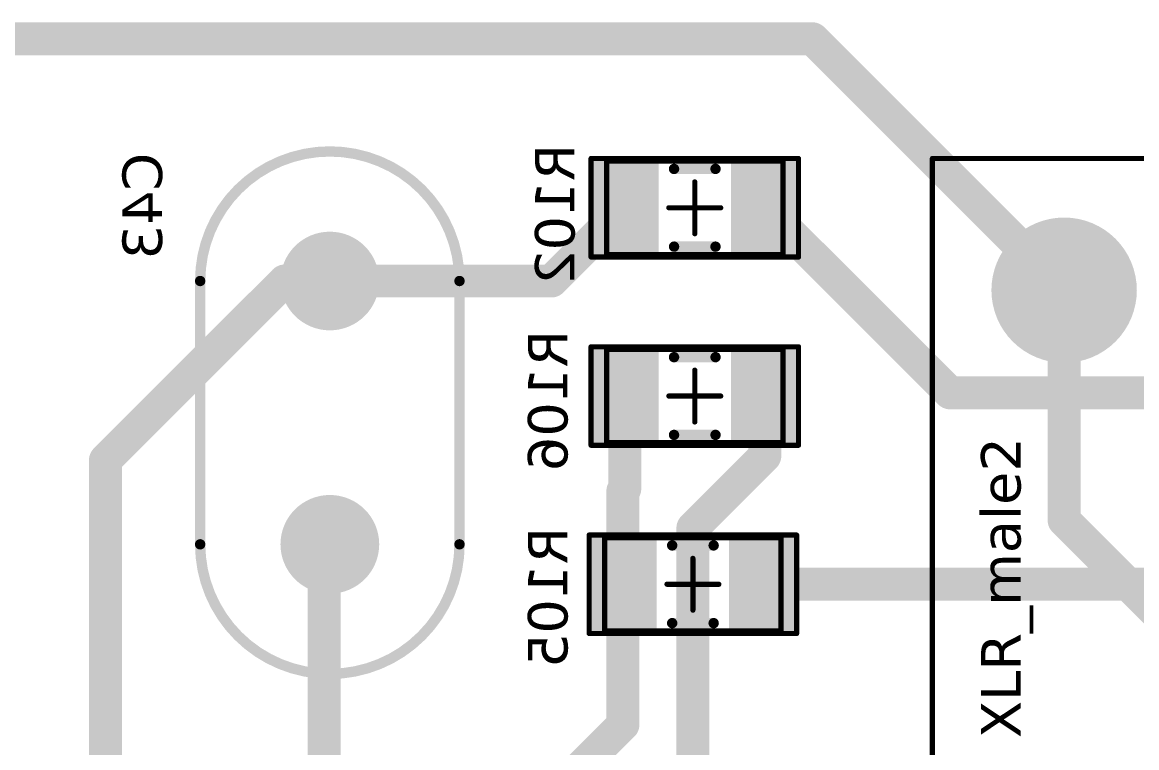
# Model space of a CAD drawing. Header units: millimetres. Extents: x 28 to 434, y 70 to 207.
# Drawn here: x 398.67 to 420.16, y 185.18 to 199.18 of the extents above; entities that cross this region are included whole.
import ezdxf

# ---------------------------------------------------------------- set-up
doc = ezdxf.new("R2010")
doc.units = ezdxf.units.MM
doc.header["$LTSCALE"] = 0.5
doc.layers.get('0').update_dxf_attribs({"color": 250})
for name, color, linetype in [('BottomLayer', 5, 'Continuous'), ('BottomOverlay', 54, 'Continuous'), ('BottomSolder', 6, 'Continuous'), ('Mechanical13', 56, 'Continuous'), ('Mechanical15', 56, 'Continuous'), ('MultiLayer', 9, 'Continuous'), ('TopLayer', 1, 'Continuous'), ('TopOverlay', 2, 'Continuous'), ('TopPaste', 8, 'Continuous'), ('TopSolder', 216, 'Continuous')]:
    doc.layers.add(name, color=color, linetype=linetype)
doc.styles.get("Standard").update_dxf_attribs({"font": 'verdana.ttf'})

# ---------------------------------------------------------------- blocks, each defined once
blk = doc.blocks.new('XLR_MALE_NEUTRIK_NC3_MAV_B_12')
at = {"layer": 'BottomLayer'}
for points, const_width in [([(-0.55, 8.25, 1), (0.55, 8.25, 1)], 1.1), ([(-0.65, 3.81, 1), (0.65, 3.81, 1)], 1.3), ([(-4.46, 0, 1), (-3.16, 0, 1)], 1.3), ([(3.16, 0, 1), (4.46, 0, 1)], 1.3)]:
    blk.add_lwpolyline(points, format="xyb", close=True, dxfattribs=dict(at, const_width=const_width))
at = {"layer": 'BottomOverlay', "const_width": 0.1}
for points in [[(-6.35, -2.54), (-6.35, 10.16)], [(6.858, 10.16), (-6.35, 10.16)], [(6.858, -2.54), (6.858, 10.16)], [(6.858, -2.54), (-6.35, -2.54)]]:
    blk.add_lwpolyline(points, dxfattribs=at)
at = {"layer": 'BottomOverlay', "const_width": 0.05}
for points in [[(-6.375, 10.16, 1), (-6.325, 10.16, 1)], [(-6.375, 10.16, 1), (-6.325, 10.16, 1)], [(6.833, 10.16, 1), (6.883, 10.16, 1)], [(6.833, 10.16, 1), (6.883, 10.16, 1)], [(-6.375, -2.54, 1), (-6.325, -2.54, 1)], [(-6.375, -2.54, 1), (-6.325, -2.54, 1)], [(6.833, -2.54, 1), (6.883, -2.54, 1)], [(6.833, -2.54, 1), (6.883, -2.54, 1)]]:
    blk.add_lwpolyline(points, format="xyb", close=True, dxfattribs=at)
at = {"layer": 'BottomSolder'}
for points, const_width in [([(-0.601, 8.25, 1), (0.601, 8.25, 1)], 1.202), ([(-0.701, 3.81, 1), (0.701, 3.81, 1)], 1.402), ([(-4.511, 0, 1), (-3.109, 0, 1)], 1.402), ([(3.109, 0, 1), (4.511, 0, 1)], 1.402)]:
    blk.add_lwpolyline(points, format="xyb", close=True, dxfattribs=dict(at, const_width=const_width))
at = {"layer": 'MultiLayer'}
for points, const_width in [([(-0.55, 8.25, 1), (0.55, 8.25, 1)], 1.1), ([(-0.65, 3.81, 1), (0.65, 3.81, 1)], 1.3), ([(-4.46, 0, 1), (-3.16, 0, 1)], 1.3), ([(3.16, 0, 1), (4.46, 0, 1)], 1.3)]:
    blk.add_lwpolyline(points, format="xyb", close=True, dxfattribs=dict(at, const_width=const_width))
at = {"layer": 'TopLayer'}
for points, const_width in [([(-0.55, 8.25, 1), (0.55, 8.25, 1)], 1.1), ([(-0.65, 3.81, 1), (0.65, 3.81, 1)], 1.3), ([(-4.46, 0, 1), (-3.16, 0, 1)], 1.3), ([(3.16, 0, 1), (4.46, 0, 1)], 1.3)]:
    blk.add_lwpolyline(points, format="xyb", close=True, dxfattribs=dict(at, const_width=const_width))
at = {"layer": 'TopSolder'}
for points, const_width in [([(-0.601, 8.25, 1), (0.601, 8.25, 1)], 1.202), ([(-0.701, 3.81, 1), (0.701, 3.81, 1)], 1.402), ([(-4.511, 0, 1), (-3.109, 0, 1)], 1.402), ([(3.109, 0, 1), (4.511, 0, 1)], 1.402)]:
    blk.add_lwpolyline(points, format="xyb", close=True, dxfattribs=dict(at, const_width=const_width))
blk = doc.blocks.new('C1206_27')
at = {"layer": 'Mechanical13', "const_width": 0.1}
for points in [[(1.7, 0.9), (-1.7, 0.9)], [(-1.7, -0.9), (-1.7, 0.9)], [(1.7, -0.9), (1.7, 0.9)], [(1.7, -0.9), (-1.7, -0.9)]]:
    blk.add_lwpolyline(points, dxfattribs=at)
at = {"layer": 'Mechanical13', "const_width": 0.05}
for points in [[(-1.725, 0.9, 1), (-1.675, 0.9, 1)], [(-1.725, 0.9, 1), (-1.675, 0.9, 1)], [(1.675, 0.9, 1), (1.725, 0.9, 1)], [(1.675, 0.9, 1), (1.725, 0.9, 1)], [(-1.725, -0.9, 1), (-1.675, -0.9, 1)], [(-1.725, -0.9, 1), (-1.675, -0.9, 1)], [(1.675, -0.9, 1), (1.725, -0.9, 1)], [(1.675, -0.9, 1), (1.725, -0.9, 1)]]:
    blk.add_lwpolyline(points, format="xyb", close=True, dxfattribs=at)
at = {"layer": 'Mechanical15', "const_width": 0.1}
for points in [[(2, 0.95), (-2, 0.95)], [(-2, -0.95), (-2, 0.95)], [(2, -0.95), (2, 0.95)], [(0, -0.5), (0, 0.5)], [(0.5, 0), (-0.5, 0)], [(2, -0.95), (-2, -0.95)]]:
    blk.add_lwpolyline(points, dxfattribs=at)
at = {"layer": 'Mechanical15', "const_width": 0.05}
for points in [[(-2.025, 0.95, 1), (-1.975, 0.95, 1)], [(-2.025, 0.95, 1), (-1.975, 0.95, 1)], [(1.975, 0.95, 1), (2.025, 0.95, 1)], [(1.975, 0.95, 1), (2.025, 0.95, 1)], [(-0.025, 0.5, 1), (0.025, 0.5, 1)], [(-0.525, 0, 1), (-0.475, 0, 1)], [(0.475, 0, 1), (0.525, 0, 1)], [(-0.025, -0.5, 1), (0.025, -0.5, 1)], [(-2.025, -0.95, 1), (-1.975, -0.95, 1)], [(-2.025, -0.95, 1), (-1.975, -0.95, 1)], [(1.975, -0.95, 1), (2.025, -0.95, 1)], [(1.975, -0.95, 1), (2.025, -0.95, 1)]]:
    blk.add_lwpolyline(points, format="xyb", close=True, dxfattribs=at)
at = {"layer": 'TopLayer'}
for points in [[(-0.8, -0.85), (-0.8, 0.85), (-1.9, -0.85), (-1.9, 0.85)], [(1.9, -0.85), (1.9, 0.85), (0.8, -0.85), (0.8, 0.85)]]:
    blk.add_solid(points, dxfattribs=at)
at = {"layer": 'TopOverlay', "const_width": 0.2}
for points in [[(0.4, 0.75), (-0.4, 0.75)], [(0.4, -0.75), (-0.4, -0.75)]]:
    blk.add_lwpolyline(points, dxfattribs=at)
at = {"layer": 'TopOverlay', "const_width": 0.1}
for points in [[(-0.45, 0.75, 1), (-0.35, 0.75, 1)], [(0.35, 0.75, 1), (0.45, 0.75, 1)], [(-0.45, -0.75, 1), (-0.35, -0.75, 1)], [(0.35, -0.75, 1), (0.45, -0.75, 1)]]:
    blk.add_lwpolyline(points, format="xyb", close=True, dxfattribs=at)
at = {"layer": 'TopPaste'}
for points in [[(-0.8, -0.85), (-0.8, 0.85), (-1.9, -0.85), (-1.9, 0.85)], [(1.9, -0.85), (1.9, 0.85), (0.8, -0.85), (0.8, 0.85)]]:
    blk.add_solid(points, dxfattribs=at)
at = {"layer": 'TopSolder'}
for points in [[(-0.698, -0.952), (-0.698, 0.952), (-2.002, -0.952), (-2.002, 0.952)], [(2.002, -0.952), (2.002, 0.952), (0.698, -0.952), (0.698, 0.952)]]:
    blk.add_solid(points, dxfattribs=at)
blk = doc.blocks.new('C1206_28')
at = {"layer": 'Mechanical13', "const_width": 0.1}
for points in [[(-1.7, 0.9), (-1.7, -0.9)], [(-1.7, 0.9), (1.7, 0.9)], [(1.7, 0.9), (1.7, -0.9)], [(-1.7, -0.9), (1.7, -0.9)]]:
    blk.add_lwpolyline(points, dxfattribs=at)
at = {"layer": 'Mechanical13', "const_width": 0.05}
for points in [[(-1.725, 0.9, 1), (-1.675, 0.9, 1)], [(-1.725, 0.9, 1), (-1.675, 0.9, 1)], [(1.675, 0.9, 1), (1.725, 0.9, 1)], [(1.675, 0.9, 1), (1.725, 0.9, 1)], [(-1.725, -0.9, 1), (-1.675, -0.9, 1)], [(-1.725, -0.9, 1), (-1.675, -0.9, 1)], [(1.675, -0.9, 1), (1.725, -0.9, 1)], [(1.675, -0.9, 1), (1.725, -0.9, 1)]]:
    blk.add_lwpolyline(points, format="xyb", close=True, dxfattribs=at)
at = {"layer": 'Mechanical15', "const_width": 0.1}
for points in [[(-2, 0.95), (-2, -0.95)], [(-2, 0.95), (2, 0.95)], [(2, 0.95), (2, -0.95)], [(0, 0.5), (0, -0.5)], [(-0.5, 0), (0.5, 0)], [(-2, -0.95), (2, -0.95)]]:
    blk.add_lwpolyline(points, dxfattribs=at)
at = {"layer": 'Mechanical15', "const_width": 0.05}
for points in [[(-2.025, 0.95, 1), (-1.975, 0.95, 1)], [(-2.025, 0.95, 1), (-1.975, 0.95, 1)], [(1.975, 0.95, 1), (2.025, 0.95, 1)], [(1.975, 0.95, 1), (2.025, 0.95, 1)], [(-0.025, 0.5, 1), (0.025, 0.5, 1)], [(-0.525, 0, 1), (-0.475, 0, 1)], [(0.475, 0, 1), (0.525, 0, 1)], [(-0.025, -0.5, 1), (0.025, -0.5, 1)], [(-2.025, -0.95, 1), (-1.975, -0.95, 1)], [(-2.025, -0.95, 1), (-1.975, -0.95, 1)], [(1.975, -0.95, 1), (2.025, -0.95, 1)], [(1.975, -0.95, 1), (2.025, -0.95, 1)]]:
    blk.add_lwpolyline(points, format="xyb", close=True, dxfattribs=at)
at = {"layer": 'TopLayer'}
for points in [[(-0.8, -0.85), (-0.8, 0.85), (-1.9, -0.85), (-1.9, 0.85)], [(1.9, -0.85), (1.9, 0.85), (0.8, -0.85), (0.8, 0.85)]]:
    blk.add_solid(points, dxfattribs=at)
at = {"layer": 'TopOverlay', "const_width": 0.2}
for points in [[(-0.4, 0.75), (0.4, 0.75)], [(-0.4, -0.75), (0.4, -0.75)]]:
    blk.add_lwpolyline(points, dxfattribs=at)
at = {"layer": 'TopOverlay', "const_width": 0.1}
for points in [[(-0.45, 0.75, 1), (-0.35, 0.75, 1)], [(0.35, 0.75, 1), (0.45, 0.75, 1)], [(-0.45, -0.75, 1), (-0.35, -0.75, 1)], [(0.35, -0.75, 1), (0.45, -0.75, 1)]]:
    blk.add_lwpolyline(points, format="xyb", close=True, dxfattribs=at)
at = {"layer": 'TopPaste'}
for points in [[(-0.8, -0.85), (-0.8, 0.85), (-1.9, -0.85), (-1.9, 0.85)], [(1.9, -0.85), (1.9, 0.85), (0.8, -0.85), (0.8, 0.85)]]:
    blk.add_solid(points, dxfattribs=at)
at = {"layer": 'TopSolder'}
for points in [[(-0.698, -0.952), (-0.698, 0.952), (-2.002, -0.952), (-2.002, 0.952)], [(2.002, -0.952), (2.002, 0.952), (0.698, -0.952), (0.698, 0.952)]]:
    blk.add_solid(points, dxfattribs=at)
blk = doc.blocks.new('C1206_31')
at = {"layer": 'Mechanical13', "const_width": 0.1}
for points in [[(1.7, 0.9), (-1.7, 0.9)], [(-1.7, -0.9), (-1.7, 0.9)], [(1.7, -0.9), (1.7, 0.9)], [(1.7, -0.9), (-1.7, -0.9)]]:
    blk.add_lwpolyline(points, dxfattribs=at)
at = {"layer": 'Mechanical13', "const_width": 0.05}
for points in [[(-1.725, 0.9, 1), (-1.675, 0.9, 1)], [(-1.725, 0.9, 1), (-1.675, 0.9, 1)], [(1.675, 0.9, 1), (1.725, 0.9, 1)], [(1.675, 0.9, 1), (1.725, 0.9, 1)], [(-1.725, -0.9, 1), (-1.675, -0.9, 1)], [(-1.725, -0.9, 1), (-1.675, -0.9, 1)], [(1.675, -0.9, 1), (1.725, -0.9, 1)], [(1.675, -0.9, 1), (1.725, -0.9, 1)]]:
    blk.add_lwpolyline(points, format="xyb", close=True, dxfattribs=at)
at = {"layer": 'Mechanical15', "const_width": 0.1}
for points in [[(2, 0.95), (-2, 0.95)], [(-2, -0.95), (-2, 0.95)], [(2, -0.95), (2, 0.95)], [(0, -0.5), (0, 0.5)], [(0.5, 0), (-0.5, 0)], [(2, -0.95), (-2, -0.95)]]:
    blk.add_lwpolyline(points, dxfattribs=at)
at = {"layer": 'Mechanical15', "const_width": 0.05}
for points in [[(-2.025, 0.95, 1), (-1.975, 0.95, 1)], [(-2.025, 0.95, 1), (-1.975, 0.95, 1)], [(1.975, 0.95, 1), (2.025, 0.95, 1)], [(1.975, 0.95, 1), (2.025, 0.95, 1)], [(-0.025, 0.5, 1), (0.025, 0.5, 1)], [(-0.525, 0, 1), (-0.475, 0, 1)], [(0.475, 0, 1), (0.525, 0, 1)], [(-0.025, -0.5, 1), (0.025, -0.5, 1)], [(-2.025, -0.95, 1), (-1.975, -0.95, 1)], [(-2.025, -0.95, 1), (-1.975, -0.95, 1)], [(1.975, -0.95, 1), (2.025, -0.95, 1)], [(1.975, -0.95, 1), (2.025, -0.95, 1)]]:
    blk.add_lwpolyline(points, format="xyb", close=True, dxfattribs=at)
at = {"layer": 'TopLayer'}
for points in [[(-0.8, -0.85), (-0.8, 0.85), (-1.9, -0.85), (-1.9, 0.85)], [(1.9, -0.85), (1.9, 0.85), (0.8, -0.85), (0.8, 0.85)]]:
    blk.add_solid(points, dxfattribs=at)
at = {"layer": 'TopOverlay', "const_width": 0.2}
for points in [[(0.4, 0.75), (-0.4, 0.75)], [(0.4, -0.75), (-0.4, -0.75)]]:
    blk.add_lwpolyline(points, dxfattribs=at)
at = {"layer": 'TopOverlay', "const_width": 0.1}
for points in [[(-0.45, 0.75, 1), (-0.35, 0.75, 1)], [(0.35, 0.75, 1), (0.45, 0.75, 1)], [(-0.45, -0.75, 1), (-0.35, -0.75, 1)], [(0.35, -0.75, 1), (0.45, -0.75, 1)]]:
    blk.add_lwpolyline(points, format="xyb", close=True, dxfattribs=at)
at = {"layer": 'TopPaste'}
for points in [[(-0.8, -0.85), (-0.8, 0.85), (-1.9, -0.85), (-1.9, 0.85)], [(1.9, -0.85), (1.9, 0.85), (0.8, -0.85), (0.8, 0.85)]]:
    blk.add_solid(points, dxfattribs=at)
at = {"layer": 'TopSolder'}
for points in [[(-0.698, -0.952), (-0.698, 0.952), (-2.002, -0.952), (-2.002, 0.952)], [(2.002, -0.952), (2.002, 0.952), (0.698, -0.952), (0.698, 0.952)]]:
    blk.add_solid(points, dxfattribs=at)
blk = doc.blocks.new('CAPACITOR_100PF_92')
at = {"layer": 'BottomLayer', "const_width": 0.85}
for points in [[(-0.425, 0, 1), (0.425, 0, 1)], [(4.655, 0, 1), (5.505, 0, 1)]]:
    blk.add_lwpolyline(points, format="xyb", close=True, dxfattribs=at)
at = {"layer": 'BottomSolder', "const_width": 0.952}
for points in [[(-0.476, 0, 1), (0.476, 0, 1)], [(4.604, 0, 1), (5.556, 0, 1)]]:
    blk.add_lwpolyline(points, format="xyb", close=True, dxfattribs=at)
at = {"layer": 'MultiLayer', "const_width": 0.85}
for points in [[(-0.425, 0, 1), (0.425, 0, 1)], [(4.655, 0, 1), (5.505, 0, 1)]]:
    blk.add_lwpolyline(points, format="xyb", close=True, dxfattribs=at)
at = {"layer": 'TopLayer', "const_width": 0.85}
for points in [[(-0.425, 0, 1), (0.425, 0, 1)], [(4.655, 0, 1), (5.505, 0, 1)]]:
    blk.add_lwpolyline(points, format="xyb", close=True, dxfattribs=at)
at = {"layer": 'TopOverlay', "const_width": 0.2}
for points in [[(0, -2.5, -1), (0, 2.5)], [(5.08, 2.5, -1), (5.08, -2.5)]]:
    blk.add_lwpolyline(points, format="xyb", dxfattribs=at)
for points in [[(0, 2.5), (5.08, 2.5)], [(0, -2.5), (5.08, -2.5)]]:
    blk.add_lwpolyline(points, dxfattribs=at)
at = {"layer": 'TopOverlay', "const_width": 0.1}
for points in [[(-0.05, 2.5, 1), (0.05, 2.5, 1)], [(-0.05, 2.5, 1), (0.05, 2.5, 1)], [(5.03, 2.5, 1), (5.13, 2.5, 1)], [(5.03, 2.5, 1), (5.13, 2.5, 1)], [(-0.05, -2.5, 1), (0.05, -2.5, 1)], [(-0.05, -2.5, 1), (0.05, -2.5, 1)], [(5.03, -2.5, 1), (5.13, -2.5, 1)], [(5.03, -2.5, 1), (5.13, -2.5, 1)]]:
    blk.add_lwpolyline(points, format="xyb", close=True, dxfattribs=at)
at = {"layer": 'TopSolder', "const_width": 0.952}
for points in [[(-0.476, 0, 1), (0.476, 0, 1)], [(4.604, 0, 1), (5.556, 0, 1)]]:
    blk.add_lwpolyline(points, format="xyb", close=True, dxfattribs=at)
blk = doc.blocks.new('summing_circuit_1')
at = {"layer": 'BottomLayer', "const_width": 0.635}
for points in [[(39.32, 68.072), (42.774, 71.526)], [(42.774, 71.526), (55.526, 71.526)], [(39.32, 67.2), (39.32, 68.072)], [(39.497, 53.043), (43.937, 53.043)], [(43.937, 53.043), (47.747, 49.233)]]:
    blk.add_lwpolyline(points, dxfattribs=at)
at = {"layer": 'BottomLayer', "const_width": 0.318}
for points in [[(42.616, 71.526, 1), (42.933, 71.526, 1)], [(42.616, 71.526, 1), (42.933, 71.526, 1)], [(39.161, 68.072, 1), (39.479, 68.072, 1)], [(39.161, 68.072, 1), (39.479, 68.072, 1)], [(39.161, 67.2, 1), (39.479, 67.2, 1)], [(39.338, 53.043, 1), (39.656, 53.043, 1)], [(43.778, 53.043, 1), (44.096, 53.043, 1)], [(43.778, 53.043, 1), (44.096, 53.043, 1)]]:
    blk.add_lwpolyline(points, format="xyb", close=True, dxfattribs=at)
at = {"layer": 'TopLayer', "const_width": 0.635}
for points in [[(34.646, 57.894), (34.646, 79.629)], [(39.32, 62.927), (39.32, 67.2)], [(44.4, 67.31), (52.857, 67.31)], [(44.4, 67.2), (44.4, 67.31)], [(47.882, 61.55), (52.2, 65.868)], [(37.907, 61.514), (39.32, 62.927)], [(41.539, 61.514), (43.332, 61.514)], [(43.332, 61.514), (43.368, 61.55)], [(43.368, 61.55), (45.171, 61.55)], [(45.171, 61.55), (47.882, 61.55)], [(42.697, 58.814), (44.083, 60.2)], [(44.083, 60.2), (49.6, 60.2)], [(37.907, 58.814), (41.478, 55.243)], [(41.539, 58.814), (42.697, 58.814)], [(45.171, 51.097), (45.171, 58.85)], [(34.646, 57.894), (39.497, 53.043)], [(41.478, 50.216), (41.478, 55.243)]]:
    blk.add_lwpolyline(points, dxfattribs=at)
at = {"layer": 'TopLayer', "const_width": 0.318}
for points in [[(39.161, 67.2, 1), (39.479, 67.2, 1)], [(44.241, 67.31, 1), (44.559, 67.31, 1)], [(44.241, 67.31, 1), (44.559, 67.31, 1)], [(44.241, 67.2, 1), (44.559, 67.2, 1)], [(39.161, 62.927, 1), (39.479, 62.927, 1)], [(39.161, 62.927, 1), (39.479, 62.927, 1)], [(37.748, 61.514, 1), (38.066, 61.514, 1)], [(41.38, 61.514, 1), (41.698, 61.514, 1)], [(43.174, 61.514, 1), (43.491, 61.514, 1)], [(43.174, 61.514, 1), (43.491, 61.514, 1)], [(43.21, 61.55, 1), (43.527, 61.55, 1)], [(43.21, 61.55, 1), (43.527, 61.55, 1)], [(45.012, 61.55, 1), (45.33, 61.55, 1)], [(45.012, 61.55, 1), (45.33, 61.55, 1)], [(47.723, 61.55, 1), (48.041, 61.55, 1)], [(47.723, 61.55, 1), (48.041, 61.55, 1)], [(43.925, 60.2, 1), (44.242, 60.2, 1)], [(43.925, 60.2, 1), (44.242, 60.2, 1)], [(37.748, 58.814, 1), (38.066, 58.814, 1)], [(41.38, 58.814, 1), (41.698, 58.814, 1)], [(42.539, 58.814, 1), (42.856, 58.814, 1)], [(42.539, 58.814, 1), (42.856, 58.814, 1)], [(45.012, 58.85, 1), (45.33, 58.85, 1)], [(34.487, 57.894, 1), (34.804, 57.894, 1)], [(34.487, 57.894, 1), (34.804, 57.894, 1)], [(41.319, 55.243, 1), (41.637, 55.243, 1)], [(41.319, 55.243, 1), (41.637, 55.243, 1)], [(39.338, 53.043, 1), (39.656, 53.043, 1)]]:
    blk.add_lwpolyline(points, format="xyb", close=True, dxfattribs=at)
for name, p, rotation in [('CAPACITOR_100PF_92', (44.4, 67.2), 180), ('C1206_31', (37.907, 60.164), 270), ('C1206_27', (41.539, 60.164), 90), ('C1206_28', (45.171, 60.2), 270), ('XLR_MALE_NEUTRIK_NC3_MAV_B_12', (39.497, 49.233), 270)]:
    blk.add_blockref(name, p, dxfattribs=dict(rotation=rotation))
at = {"layer": 'BottomOverlay', "text_generation_flag": 2}
blk.add_text('XLR_male2', height=0.762, dxfattribs=at).set_placement((48.137, 53.883))
at = {"layer": 'TopOverlay'}
for s, p in [('C43', (36.846, 70.436)), ('R106', (40.267, 62.619)), ('R102', (36.674, 62.483))]:
    blk.add_text(s, height=0.762, dxfattribs=at).set_placement(p)
blk.add_text('R105', height=0.762, rotation=360, dxfattribs=at).set_placement((44.067, 62.619))

msp = doc.modelspace()

# ---------------------------------------------------------------- block references
at = {"linetype": 'Continuous', "extrusion": (2.09798e-15, 0, -1), "rotation": 270}
msp.add_blockref('summing_circuit_1', (-471.8, 233.504, 23.731), dxfattribs=at)

doc.saveas('drawing.dxf')
